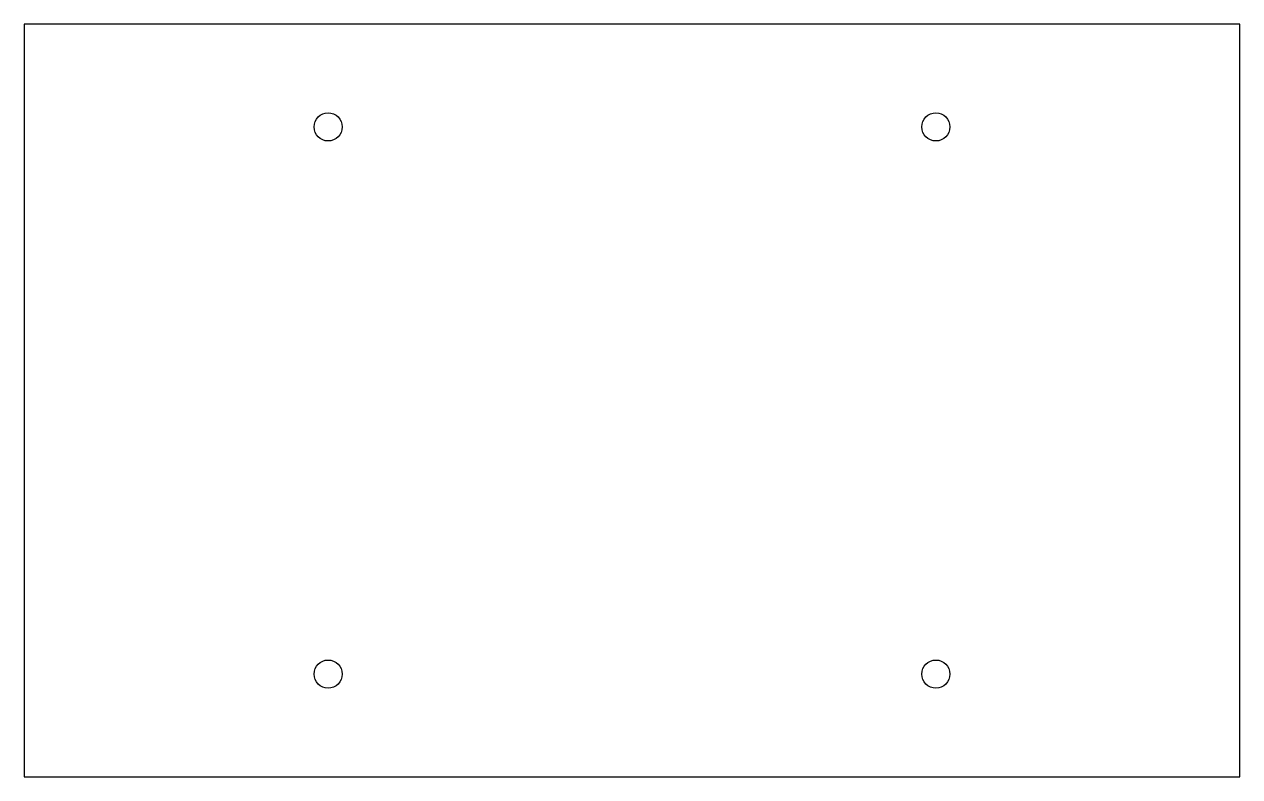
# Model space of a CAD drawing. Header units: millimetres. Extents: x 0 to 160, y -99 to 0.
import ezdxf

# ---------------------------------------------------------------- set-up
doc = ezdxf.new("R2010")
doc.units = ezdxf.units.MM

msp = doc.modelspace()

# ---------------------------------------------------------------- linework, layer by layer
msp.add_lwpolyline([(0, -99), (160, -99), (160, 0), (0, 0)], close=True)
for centre in [(40, -13.5), (120, -13.5), (40, -85.5), (120, -85.5)]:
    msp.add_circle(centre, 1.85)

doc.saveas('drawing.dxf')
